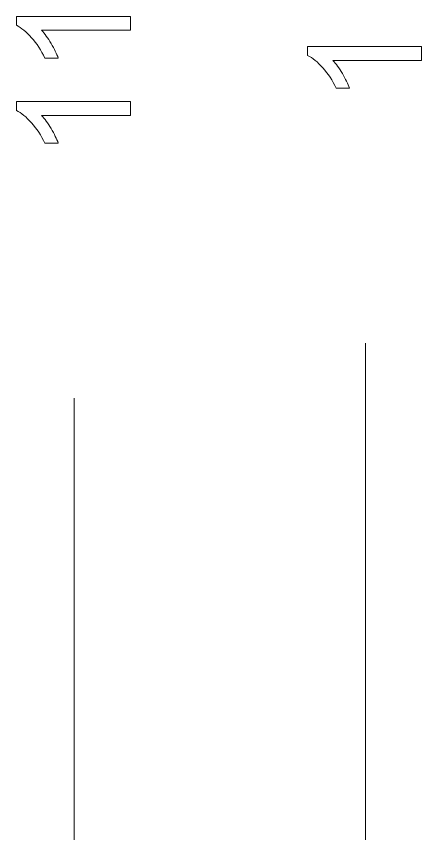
# Model space of a CAD drawing. Header units: millimetres. Extents: x -90 to 99, y -65 to 67.
# Drawn here: x -86.56 to -75.75, y -31.99 to -10.15 of the extents above; entities that cross this region are included whole.
import ezdxf

# ---------------------------------------------------------------- set-up
doc = ezdxf.new("R2010")
doc.units = ezdxf.units.MM
doc.header["$MEASUREMENT"] = 0
doc.layers.add('BG_SILKSCREEN_TOP', color=7, linetype='Continuous')

msp = doc.modelspace()

# ---------------------------------------------------------------- linework, layer by layer
at = {"layer": 'BG_SILKSCREEN_TOP', "color": 250, "lineweight": 9}
for points in [[(-83.5223, -10.1472), (-83.5223, -10.1472), (-83.5223, -10.519), (-83.5223, -10.519), (-83.5223, -10.519), (-83.5223, -10.519), (-85.8929, -10.519), (-85.8929, -10.519), (-85.8929, -10.519), (-85.8076, -10.6086), (-85.7222, -10.7257), (-85.6368, -10.8711), (-85.6368, -10.8711), (-85.5515, -11.0171), (-85.4873, -11.1477), (-85.4449, -11.2634), (-85.4449, -11.2634), (-85.4449, -11.2634), (-85.804, -11.2634), (-85.804, -11.2634), (-85.804, -11.2634), (-85.9021, -11.0552), (-86.0206, -10.8732), (-86.1596, -10.7173), (-86.1596, -10.7173), (-86.2993, -10.5621), (-86.4341, -10.4513), (-86.5646, -10.3864), (-86.5646, -10.3864), (-86.5646, -10.3864), (-86.5646, -10.1472), (-86.5646, -10.1472), (-86.5646, -10.1472), (-86.5646, -10.1472), (-83.5223, -10.1472), (-83.5223, -10.1472)], [(-75.7486, -10.9524), (-75.7486, -10.9524), (-75.7486, -11.3242), (-75.7486, -11.3242), (-75.7486, -11.3242), (-75.7486, -11.3242), (-78.1192, -11.3242), (-78.1192, -11.3242), (-78.1192, -11.3242), (-78.0339, -11.4138), (-77.9485, -11.5309), (-77.8631, -11.6763), (-77.8631, -11.6763), (-77.7778, -11.8223), (-77.7136, -11.9529), (-77.6712, -12.0686), (-77.6712, -12.0686), (-77.6712, -12.0686), (-78.0303, -12.0686), (-78.0303, -12.0686), (-78.0303, -12.0686), (-78.1284, -11.8604), (-78.247, -11.6784), (-78.3859, -11.5225), (-78.3859, -11.5225), (-78.5256, -11.3673), (-78.6604, -11.2565), (-78.7909, -11.1916), (-78.7909, -11.1916), (-78.7909, -11.1916), (-78.7909, -10.9524), (-78.7909, -10.9524), (-78.7909, -10.9524), (-78.7909, -10.9524), (-75.7486, -10.9524), (-75.7486, -10.9524)], [(-83.5223, -12.4228), (-83.5223, -12.4228), (-83.5223, -12.7946), (-83.5223, -12.7946), (-83.5223, -12.7946), (-83.5223, -12.7946), (-85.8929, -12.7946), (-85.8929, -12.7946), (-85.8929, -12.7946), (-85.8076, -12.8842), (-85.7222, -13.0013), (-85.6368, -13.1467), (-85.6368, -13.1467), (-85.5515, -13.2927), (-85.4873, -13.4233), (-85.4449, -13.539), (-85.4449, -13.539), (-85.4449, -13.539), (-85.804, -13.539), (-85.804, -13.539), (-85.804, -13.539), (-85.9021, -13.3308), (-86.0206, -13.1488), (-86.1596, -12.9929), (-86.1596, -12.9929), (-86.2993, -12.8377), (-86.4341, -12.7269), (-86.5646, -12.662), (-86.5646, -12.662), (-86.5646, -12.662), (-86.5646, -12.4228), (-86.5646, -12.4228), (-86.5646, -12.4228), (-86.5646, -12.4228), (-83.5223, -12.4228), (-83.5223, -12.4228)]]:
    msp.add_open_spline(points, degree=3, knots=[0, 0, 0, 0, 0.1111111, 0.1111111, 0.1111111, 0.1111111, 0.2222222, 0.2222222, 0.2222222, 0.2222222, 0.3333333, 0.3333333, 0.3333333, 0.3333333, 0.4444444, 0.4444444, 0.4444444, 0.4444444, 0.5555556, 0.5555556, 0.5555556, 0.5555556, 0.6666667, 0.6666667, 0.6666667, 0.6666667, 0.7777778, 0.7777778, 0.7777778, 0.7777778, 0.8888889, 0.8888889, 0.8888889, 0.8888889, 1, 1, 1, 1], dxfattribs=at)
at = {"layer": 'BG_SILKSCREEN_TOP', "color": 250, "lineweight": 20}
for points in [[(-77.2443, -18.8793), (-77.2443, -18.8793), (-77.2443, -61.0949), (-77.2443, -61.0949)], [(-85.018, -20.3497), (-85.018, -20.3497), (-85.018, -64.9454), (-85.018, -64.9454)]]:
    msp.add_open_spline(points, degree=3, dxfattribs=at)

doc.saveas('drawing.dxf')
